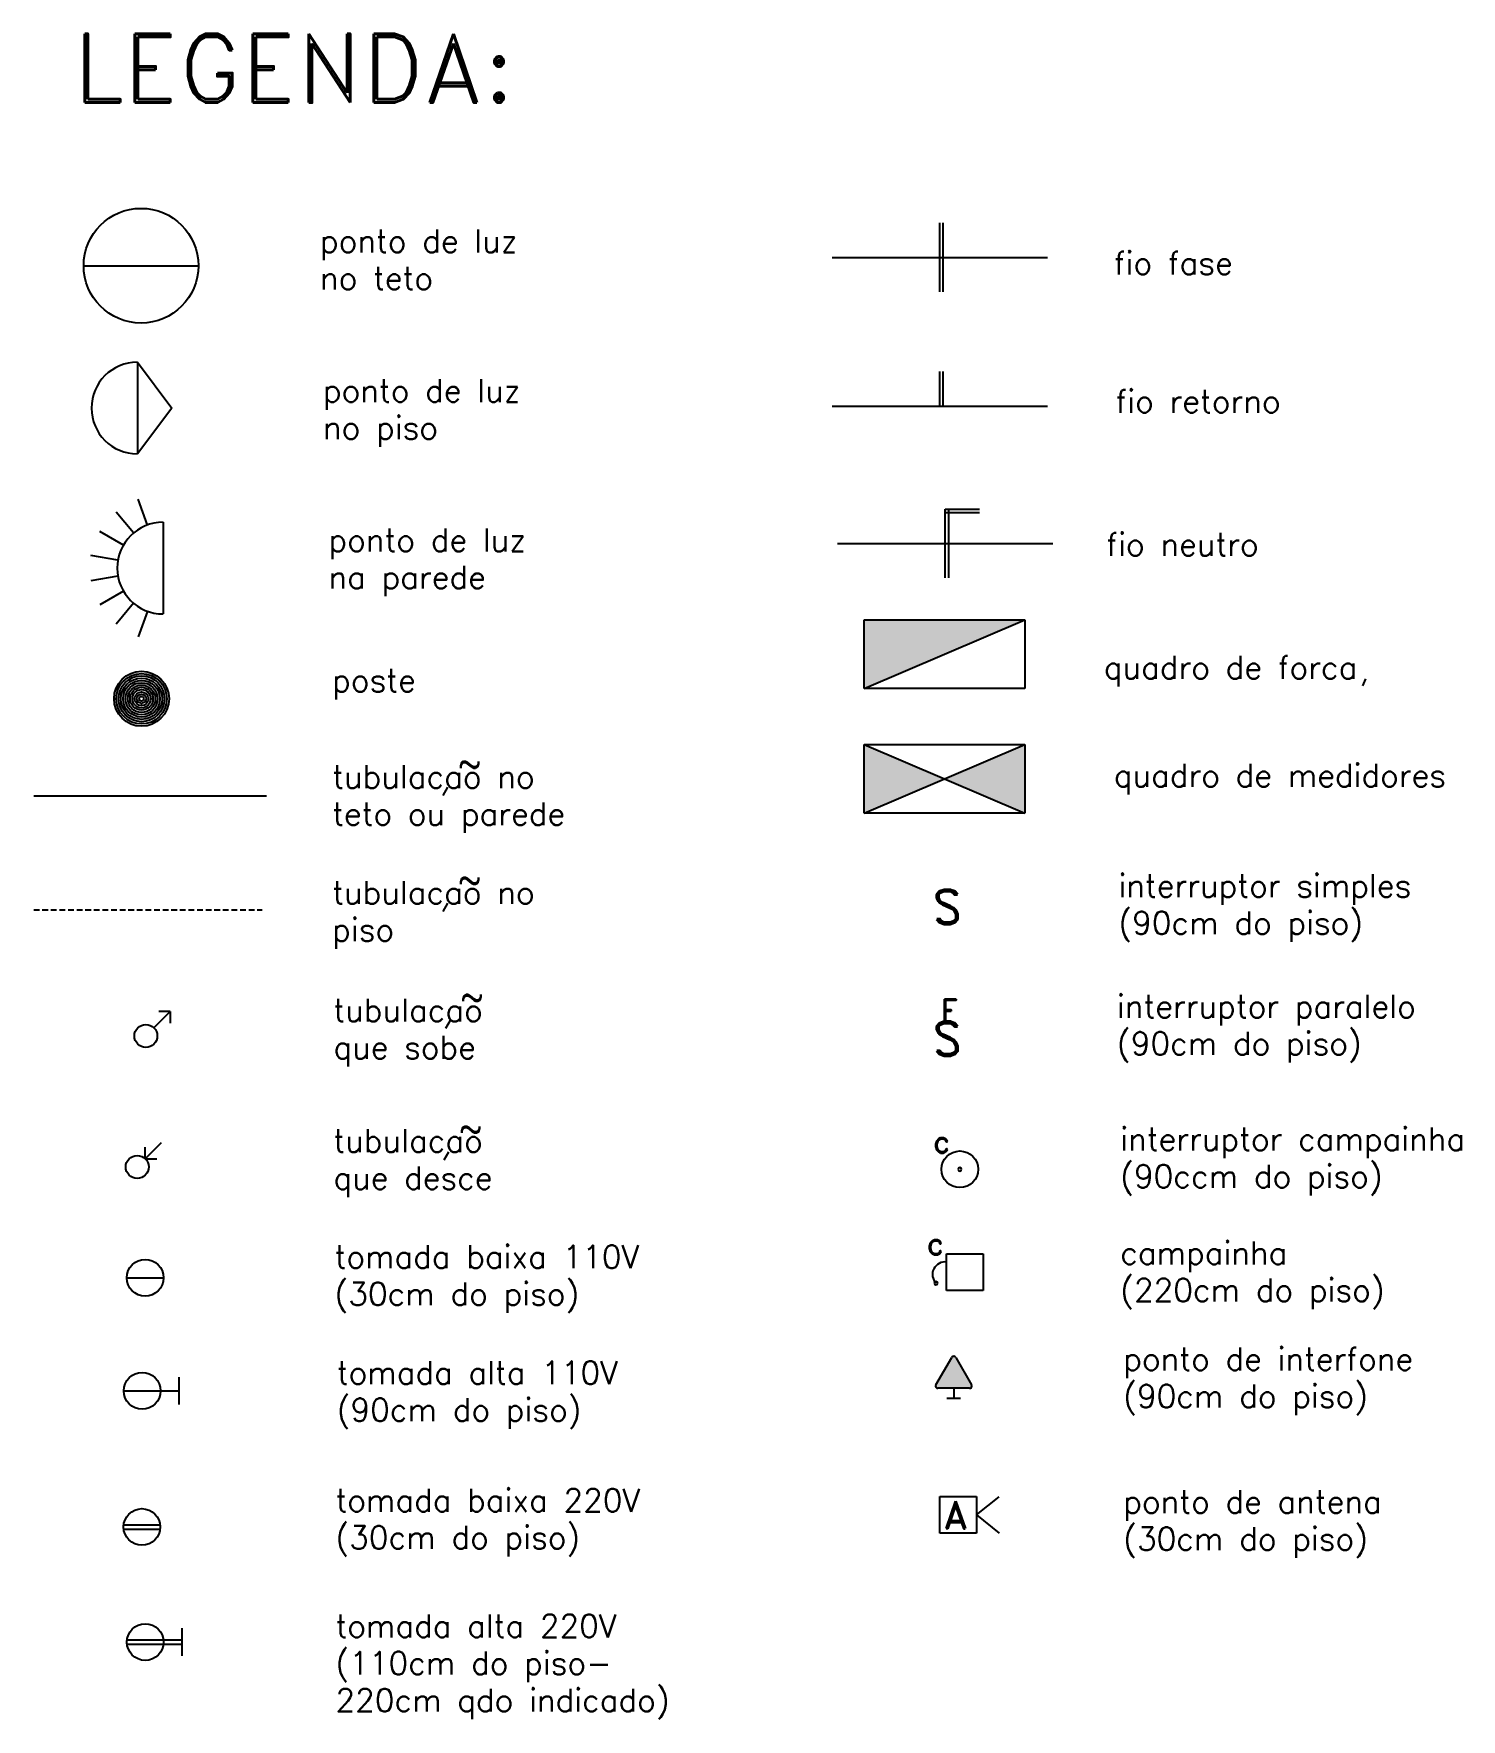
# Model space of a CAD drawing. Extents: x -41.6 to 20.6, y -14.3 to 59.2.
import ezdxf

# ---------------------------------------------------------------- set-up
doc = ezdxf.new("R2010")
doc.units = 0
doc.header["$MEASUREMENT"] = 0
doc.linetypes.add('HIDDEN', pattern=[0.375, 0.25, -0.125])
doc.layers.add('ELETRICA', color=2, linetype='CONTINUOUS')
doc.styles.add('ROMAND', font='Romand', dxfattribs={"height": 0.3})
doc.styles.add('ROMANS', font='romans', dxfattribs={"height": 0.1})

msp = doc.modelspace()

# ---------------------------------------------------------------- linework, layer by layer
at = {"layer": 'ELETRICA'}
for p, q in [((-2.105, 47.952), (-2.105, 50.952)), ((-1.955, 47.952), (-1.955, 50.952)), ((-6.803, 49.452), (2.594, 49.452)), ((-39.44, 49.09), (-34.44, 49.09)), ((-37.101, 44.883), (-35.601, 42.883)), ((-37.101, 44.883), (-37.101, 40.883)), ((-2.105, 42.969), (-2.105, 44.469)), ((-1.955, 42.969), (-1.955, 44.469)), ((-35.601, 42.883), (-37.101, 40.883)), ((-6.803, 42.969), (2.594, 42.969)), ((-37.263, 37.434), (-38.03, 38.348)), ((-36.662, 37.781), (-37.07, 38.903)), ((-1.867, 35.479), (-1.867, 38.479)), ((-1.867, 38.479), (-0.367, 38.479)), ((-1.867, 38.329), (-0.367, 38.329)), ((-1.717, 35.479), (-1.717, 38.479)), ((-37.71, 36.902), (-38.743, 37.499)), ((-35.978, 37.902), (-35.978, 33.902)), ((-6.565, 36.979), (2.831, 36.979)), ((-37.947, 36.249), (-39.122, 36.457)), ((-37.947, 35.555), (-39.122, 35.347)), ((-37.71, 34.902), (-38.743, 34.305)), ((-37.263, 34.37), (-38.03, 33.456)), ((-36.662, 34.023), (-37.07, 32.901)), ((-5.401, 33.648), (1.599, 33.648)), ((-5.401, 30.648), (-5.401, 33.648)), ((-5.401, 30.648), (1.599, 33.648)), ((1.599, 33.648), (1.599, 30.648)), ((16.463, 31.072), (16.327, 30.769)), ((1.599, 30.648), (-5.401, 30.648)), ((-5.401, 25.212), (1.599, 28.212)), ((-5.401, 28.212), (1.599, 25.212)), ((-5.401, 28.212), (1.599, 28.212)), ((-5.401, 25.212), (-5.401, 28.212)), ((1.599, 28.212), (1.599, 25.212)), ((-41.62, 25.966), (-31.463, 25.966)), ((-23.574, 26.348), (-23.778, 25.991)), ((1.599, 25.212), (-5.401, 25.212)), ((-23.572, 21.288), (-23.776, 20.931)), ((-36.376, 15.857), (-35.669, 16.564)), ((-35.669, 16.564), (-36.169, 16.564)), ((-35.669, 16.564), (-35.669, 16.064)), ((-23.464, 16.181), (-23.668, 15.823)), ((-36.753, 10.144), (-36.045, 10.851)), ((-36.753, 10.144), (-36.753, 10.644)), ((-23.524, 10.437), (-23.728, 10.08)), ((-36.753, 10.144), (-36.253, 10.144)), ((-1.809, 4.4), (-1.809, 6)), ((-1.809, 6), (-0.209, 6)), ((-0.209, 6), (-0.209, 4.4)), ((-37.56, 4.955), (-35.96, 4.955)), ((-0.209, 4.4), (-1.809, 4.4)), ((-2.275, 0.285), (-1.582, 1.485)), ((-1.409, 1.485), (-0.716, 0.285)), ((-37.691, 0.024), (-35.291, 0.024)), ((-35.291, 0.624), (-35.291, -0.576)), ((-0.803, 0.135), (-2.188, 0.135)), ((-1.495, 0.135), (-1.495, -0.301)), ((-1.795, -0.301), (-1.195, -0.301)), ((-2.103, -4.581), (-0.503, -4.581)), ((-2.103, -6.181), (-2.103, -4.581)), ((-0.503, -4.581), (-0.503, -6.181)), ((-0.503, -5.381), (0.483, -4.596)), ((-37.694, -5.812), (-36.106, -5.812)), ((-0.503, -5.381), (0.483, -6.18)), ((-37.694, -6.012), (-36.106, -6.012)), ((-0.503, -6.181), (-2.103, -6.181)), ((-37.55, -10.829), (-35.156, -10.829)), ((-35.156, -10.329), (-35.156, -11.529)), ((-37.55, -11.029), (-35.156, -11.029))]:
    msp.add_line(p, q, dxfattribs=at)
at = {"layer": 'ELETRICA', "linetype": 'HIDDEN'}
msp.add_line((-41.62, 21.004), (-31.651, 21.004), dxfattribs=at)
at = {"layer": 'ELETRICA'}
for centre, radius in [((-36.94, 49.09), 2.5), ((-36.918, 30.205), 1.2), ((-36.918, 30.205), 1.1), ((-36.918, 30.205), 1), ((-36.918, 30.205), 0.9), ((-36.918, 30.205), 0.8), ((-36.918, 30.205), 0.7), ((-36.918, 30.205), 0.6), ((-36.918, 30.205), 0.5), ((-36.918, 30.205), 0.4), ((-36.918, 30.205), 0.3), ((-36.918, 30.205), 0.2), ((-36.918, 30.205), 0.1), ((-36.73, 15.503), 0.5), ((-1.229, 9.685), 0.8), ((-37.106, 9.79), 0.5), ((-36.76, 4.955), 0.8), ((-36.891, 0.024), 0.8), ((-36.9, -5.912), 0.8), ((-36.756, -10.929), 0.8)]:
    msp.add_circle(centre, radius, dxfattribs=at)
for centre, radius, start, end in [((-37.101, 42.883), 2, 90, 270), ((-35.978, 35.902), 2, 90, 270), ((-1.229, 9.685), 0.075, 0, 180), ((-1.229, 9.685), 0.075, 180, 0), ((-1.879, 5.099), 0.547, 82.61873, 224.28019), ((-2.271, 4.717), 0.075, 0, 180), ((-2.271, 4.717), 0.075, 180, 0), ((-1.495, 1.435), 0.1, 30, 150), ((-2.188, 0.235), 0.1, 150, 270), ((-0.803, 0.235), 0.1, 270, 30)]:
    msp.add_arc(centre, radius, start, end, dxfattribs=at)
for points in [[(-5.401, 33.648), (-5.401, 30.648), (1.599, 33.648)], [(-5.401, 28.212), (-1.901, 26.712), (-5.401, 25.212)], [(1.599, 28.212), (-1.901, 26.712), (1.599, 25.212)], [(-2.275, 0.285), (-1.582, 1.485), (-2.188, 0.135)], [(-1.582, 1.485), (-1.409, 1.485), (-2.188, 0.135), (-0.803, 0.135)], [(-1.582, 1.485), (-1.409, 1.485), (-1.546, 1.521), (-1.47, 1.532)], [(-1.409, 1.485), (-0.803, 0.135), (-0.716, 0.285)], [(-2.188, 0.135), (-2.275, 0.285), (-2.255, 0.161), (-2.286, 0.214)], [(-0.803, 0.135), (-0.716, 0.285), (-0.762, 0.144), (-0.711, 0.196)]]:
    msp.add_solid(points, dxfattribs=at)

# ---------------------------------------------------------------- texts
for s, height, style, p in [('LEGENDA:', 3, 'ROMAND', (-39.905, 56.206)), ('ponto de luz ', 1, 'ROMANS', (-29.132, 49.666)), ('fio fase', 1, 'ROMANS', (5.487, 48.705)), ('no teto', 1, 'ROMANS', (-29.132, 48.047)), ('ponto de luz', 1, 'ROMANS', (-29.003, 43.145)), ('fio retorno', 1, 'ROMANS', (5.56, 42.678)), ('no piso', 1, 'ROMANS', (-29.003, 41.526)), ('ponto de luz', 1, 'ROMANS', (-28.761, 36.625)), ('fio neutro', 1, 'ROMANS', (5.16, 36.436)), ('na parede', 1, 'ROMANS', (-28.761, 35.006)), ('quadro de forca', 1, 'ROMANS', (5.051, 31.07)), ('poste', 1, 'ROMANS', (-28.601, 30.506)), ('tubulacao no', 1, 'ROMANS', (-28.601, 26.307)), ('~', 1, 'ROMANS', (-23.127, 26.897)), ('quadro de medidores', 1, 'ROMANS', (5.487, 26.361)), ('teto ou parede', 1, 'ROMANS', (-28.601, 24.687)), ('tubulacao no', 1, 'ROMANS', (-28.601, 21.256)), ('~', 1, 'ROMANS', (-23.125, 21.837)), ('interruptor simples', 1, 'ROMANS', (5.687, 21.552)), ('S', 1.5, 'ROMAND', (-2.423, 20.38)), ('piso', 1, 'ROMANS', (-28.601, 19.637)), ('(90cm do piso)', 1, 'ROMANS', (5.687, 19.933)), ('tubulacao', 1, 'ROMANS', (-28.55, 16.125)), ('~', 1, 'ROMANS', (-23.017, 16.73)), ('F', 1, 'ROMAND', (-2.075, 16.11)), ('interruptor paralelo', 1, 'ROMANS', (5.625, 16.294)), ('que sobe', 1, 'ROMANS', (-28.55, 14.506)), ('S', 1.5, 'ROMAND', (-2.423, 14.632)), ('(90cm do piso)', 1, 'ROMANS', (5.625, 14.675)), ('tubulacao', 1, 'ROMANS', (-28.55, 10.429)), ('~', 1, 'ROMANS', (-23.077, 10.986)), ('c', 1, 'ROMAND', (-2.41, 10.396)), ('interruptor campainha', 1, 'ROMANS', (5.768, 10.502)), ('que desce', 1, 'ROMANS', (-28.55, 8.81)), ('(90ccm do piso)', 1, 'ROMANS', (5.768, 8.883)), ('c', 1, 'ROMAND', (-2.681, 5.949)), ('tomada baixa 110V', 1, 'ROMANS', (-28.497, 5.374)), ('campainha', 1, 'ROMANS', (5.768, 5.539)), ('(30cm do piso)', 1, 'ROMANS', (-28.497, 3.755)), ('(220cm do piso)', 1, 'ROMANS', (5.768, 3.92)), ('ponto de interfone', 1, 'ROMANS', (5.899, 0.916)), ('tomada alta 110V', 1, 'ROMANS', (-28.401, 0.319)), ('(90cm do piso)', 1, 'ROMANS', (5.899, -0.703)), ('(90cm do piso)', 1, 'ROMANS', (-28.401, -1.3)), ('tomada baixa 220V', 1, 'ROMANS', (-28.458, -5.247)), ('ponto de antena', 1, 'ROMANS', (5.899, -5.307)), ('A', 1.2, 'ROMAND', (-1.929, -5.984)), ('(30cm do piso)', 1, 'ROMANS', (-28.458, -6.866)), ('(30cm do piso)', 1, 'ROMANS', (5.899, -6.926)), ('tomada alta 220V', 1, 'ROMANS', (-28.458, -10.727)), ('(110cm do piso-', 1, 'ROMANS', (-28.458, -12.346)), ('220cm qdo indicado)', 1, 'ROMANS', (-28.458, -13.965))]:
    msp.add_text(s, height=height, dxfattribs=dict(at, style=style)).set_placement(p)

doc.saveas('drawing.dxf')
